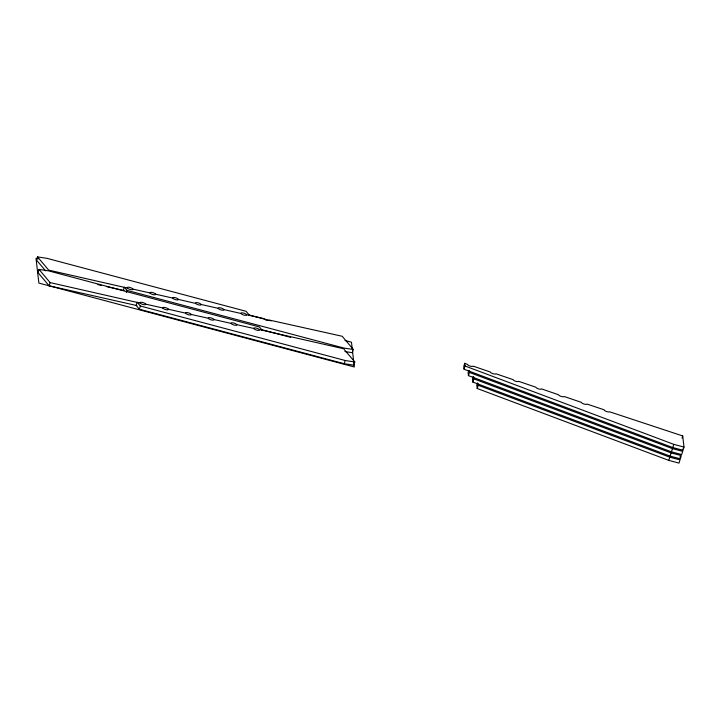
<?xml version="1.0" encoding="UTF-8"?>
<svg xmlns="http://www.w3.org/2000/svg" width="720" height="720" viewBox="0 0 720 720"><rect width="100%" height="100%" fill="white"/><g stroke="black" fill="none" stroke-linecap="round" stroke-linejoin="round"><path stroke-width="1.08" d="M249.489 315.378L246.051 311.283L47.115 258.372L37.539 256.896L36.54 260.109L45.576 270.837M262.323 330.435L259.38 326.943L48.573 270.864L38.997 269.388L37.998 272.601L49.113 285.804L136.881 305.586M49.113 285.804L50.112 282.6L38.997 269.388M123.309 290.367L124.317 287.163L127.008 290.358L343.755 348.012L353.331 349.488L352.332 352.692L344.88 351.549M126.342 292.491L127.008 290.358M139.338 309.213L140.346 306.009L137.151 302.22L136.152 305.424L139.338 309.213L344.214 363.708L353.781 365.184L354.789 361.98L343.674 348.768L259.281 329.562A2.943 0.918 17.4 0 0 255.996 328.041A2.943 0.918 17.4 0 0 253.809 328.455L253.854 328.563A2.943 0.918 17.4 0 0 256.824 330.156A2.943 0.918 17.4 0 0 259.443 329.994L259.398 329.778M344.214 363.708L345.213 360.504L354.789 361.98M464.742 363.312L463.743 366.525L464.049 369.216L672.795 447.561L683.001 450.27L684 447.066L682.713 435.942L609.642 411.804A2.943 0.918 17.4 0 1 606.33 411.453A2.943 0.918 17.4 0 1 604.215 409.824L587.025 404.064A2.943 0.918 17.4 0 1 584.001 404.019A2.943 0.918 17.4 0 1 581.436 402.381L564.246 396.531A2.943 0.918 17.4 0 1 561.24 396.432A2.943 0.918 17.4 0 1 558.666 394.803L541.503 388.89A2.943 0.918 17.4 0 1 538.47 388.845A2.943 0.918 17.4 0 1 535.905 387.216L518.715 381.357A2.943 0.918 17.4 0 1 515.709 381.258A2.943 0.918 17.4 0 1 513.135 379.629L495.954 373.779A2.943 0.918 17.4 0 1 492.939 373.671A2.943 0.918 17.4 0 1 490.374 372.042L473.202 366.138A2.943 0.918 17.4 0 1 470.178 366.093A2.943 0.918 17.4 0 1 467.613 364.455L464.742 363.312L465.057 366.003L464.049 369.216M468.765 370.557L468.09 372.69L468.432 375.633L671.454 451.836L681.66 454.545L682.668 451.341L682.407 449.118M468.432 375.633L469.44 372.429L469.206 370.467M473.121 376.731L472.446 378.864L472.815 382.059L670.122 456.111L680.328 458.829L681.327 455.616L671.121 452.907L473.823 378.855L473.571 376.722M472.815 382.059L473.823 378.855M477.468 382.896L476.802 385.038L477.198 388.485L668.781 460.386L678.987 463.104L679.995 459.891L669.78 457.182L478.206 385.272L478.008 383.553M477.198 388.485L478.206 385.272M668.781 460.386L669.78 457.182M670.122 456.111L671.121 452.907M671.454 451.836L672.453 448.623L469.44 372.429M672.795 447.561L673.794 444.348L465.057 366.003M682.047 438.084L682.713 435.942M127.242 287.82L127.197 287.595A2.943 0.918 17.4 0 1 129.807 287.433A2.943 0.918 17.4 0 1 132.777 289.026L132.813 289.134A2.943 0.918 17.4 0 1 130.635 289.548A2.943 0.918 17.4 0 1 127.359 288.036L48.663 270.108L37.539 256.896M150.003 292.95L132.795 289.071M155.529 294.192L172.755 298.08M178.335 299.394L178.173 299.115A2.943 0.918 17.4 0 0 174.888 297.594A2.943 0.918 17.4 0 0 172.71 298.008L172.872 298.296A2.943 0.918 17.4 0 0 176.148 299.808A2.943 0.918 17.4 0 0 178.335 299.394L195.624 303.426A2.943 0.918 17.4 0 0 198.909 304.938A2.943 0.918 17.4 0 0 201.087 304.524L200.934 304.245A2.943 0.918 17.4 0 0 197.64 302.724A2.943 0.918 17.4 0 0 195.462 303.138M201.051 304.452L218.268 308.34M223.803 309.582L241.029 313.47A2.943 0.918 17.4 0 1 243.162 312.984A2.943 0.918 17.4 0 1 246.438 314.496L246.6 314.784A2.943 0.918 17.4 0 1 244.422 315.198A2.943 0.918 17.4 0 1 241.146 313.686L240.984 313.398M246.564 314.712L263.772 318.6A2.943 0.918 17.4 0 0 266.742 320.229A2.943 0.918 17.4 0 0 269.37 320.067L342.216 336.276L353.331 349.488M97.857 284.625L101.133 285.363M106.587 286.596L124.056 290.529M50.112 282.6L140.193 303.093A2.943 0.918 17.4 0 0 143.469 304.605A2.943 0.918 17.4 0 0 145.656 304.191L145.611 304.119A2.943 0.918 17.4 0 0 142.641 302.49A2.943 0.918 17.4 0 0 140.022 302.652L140.076 302.877M145.629 304.128L162.837 308.007M168.372 309.249L185.589 313.137M191.169 314.451L191.007 314.172A2.943 0.918 17.4 0 0 187.722 312.651A2.943 0.918 17.4 0 0 185.544 313.065L185.706 313.353A2.943 0.918 17.4 0 0 188.982 314.865A2.943 0.918 17.4 0 0 191.169 314.451L208.35 318.267M213.885 319.509L231.102 323.397M236.637 324.639L253.827 328.455M38.169 258.876L36 258.3L38.871 283.077L354.339 366.993L352.467 350.829M248.481 314.82L271.251 320.877M344.97 340.479L351.468 342.216L352.215 348.678M261.477 329.598L290.736 337.383M673.794 444.348L684 447.066M140.346 306.009L345.213 360.504M672.453 448.623L682.668 451.341M155.421 293.985L155.574 294.264A2.943 0.918 17.4 0 1 153.396 294.678A2.943 0.918 17.4 0 1 150.111 293.166L149.958 292.878A2.943 0.918 17.4 0 1 152.127 292.464A2.943 0.918 17.4 0 1 155.412 293.976M680.067 456.597L680.328 458.829M236.682 324.711L236.529 324.432A2.943 0.918 17.4 0 0 233.235 322.911A2.943 0.918 17.4 0 0 231.057 323.325L231.219 323.613A2.943 0.918 17.4 0 0 234.495 325.125A2.943 0.918 17.4 0 0 236.682 324.711M223.848 309.654L223.695 309.375A2.943 0.918 17.4 0 0 220.401 307.854A2.943 0.918 17.4 0 0 218.223 308.268L218.385 308.556A2.943 0.918 17.4 0 0 221.661 310.068A2.943 0.918 17.4 0 0 223.848 309.654M213.921 319.581L213.768 319.302A2.943 0.918 17.4 0 0 210.483 317.781A2.943 0.918 17.4 0 0 208.296 318.195L208.467 318.483A2.943 0.918 17.4 0 0 211.743 319.995A2.943 0.918 17.4 0 0 213.921 319.581M168.408 309.321L168.255 309.042A2.943 0.918 17.4 0 0 164.961 307.521A2.943 0.918 17.4 0 0 162.783 307.935L162.945 308.223A2.943 0.918 17.4 0 0 166.23 309.735A2.943 0.918 17.4 0 0 168.408 309.321"/></g></svg>
